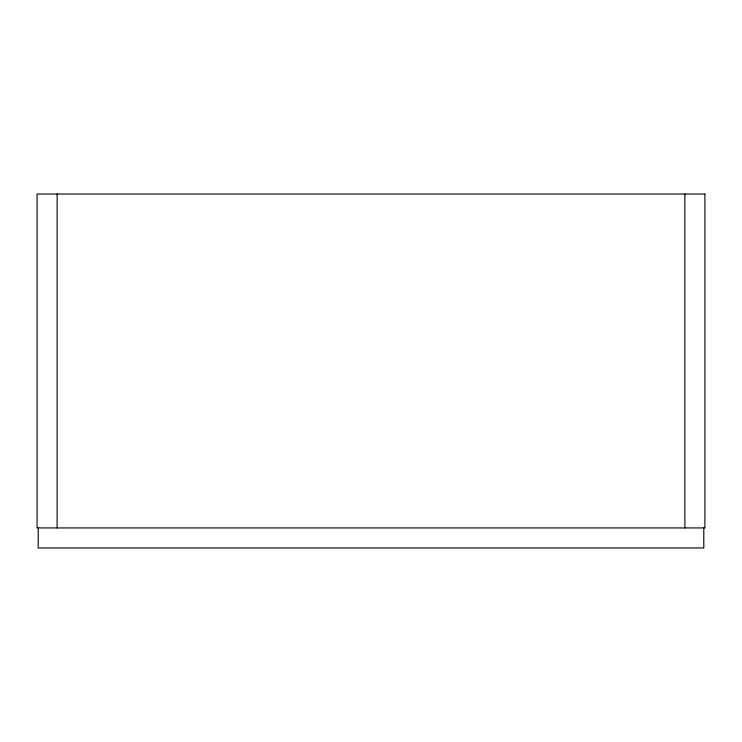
<?xml version="1.0" encoding="UTF-8"?>
<svg xmlns="http://www.w3.org/2000/svg" width="742" height="742" viewBox="0 0 742 742"><rect width="100%" height="100%" fill="white"/><g stroke="black" fill="none" stroke-linecap="round" stroke-linejoin="round"><path stroke-width="1.11" d="M703.787 527.933L703.787 547.967L38.213 547.967L38.213 527.933M684.866 194.033L684.866 527.933M57.134 194.033L57.134 527.933M704.9 194.033L37.1 194.033L37.1 527.933L704.9 527.933L704.9 194.033"/></g></svg>
